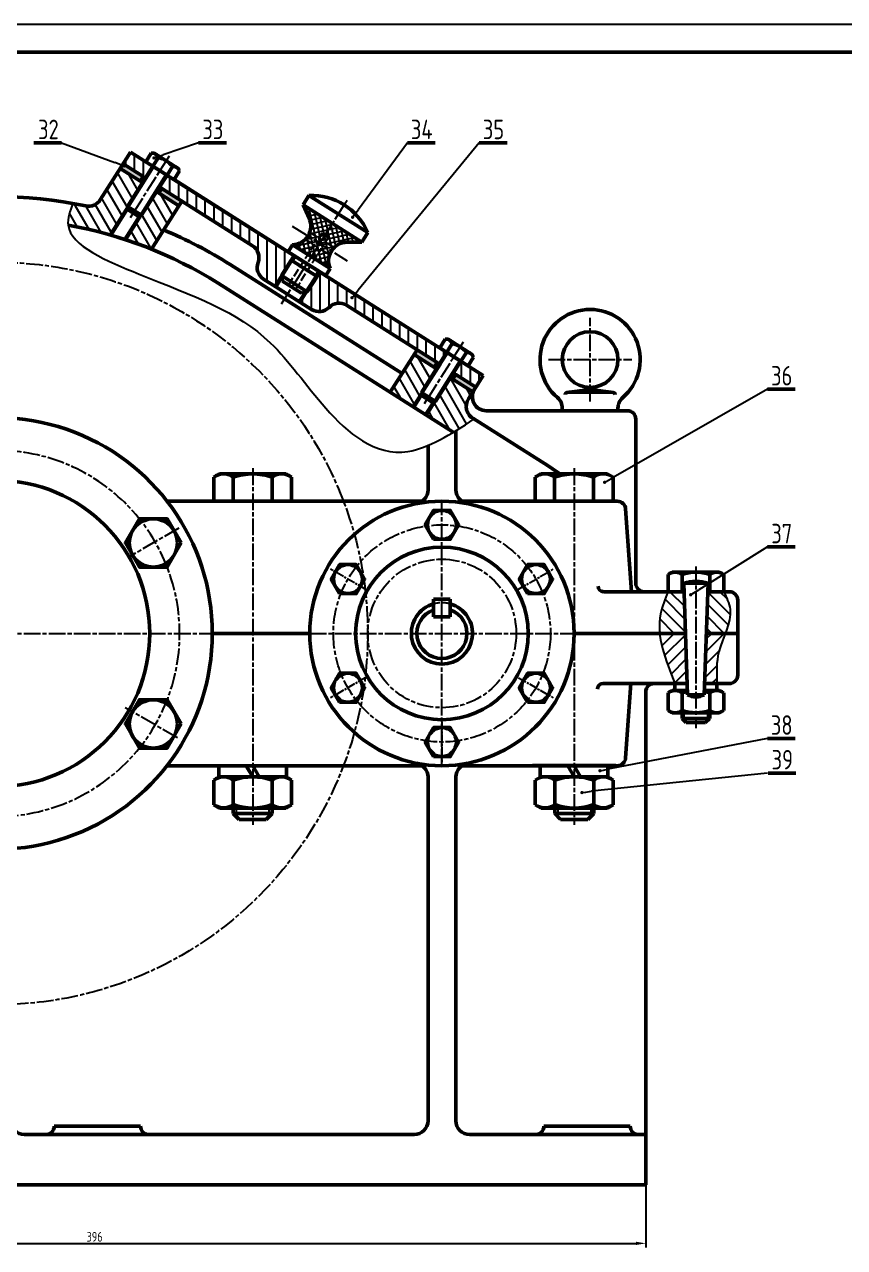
# Model space of a CAD drawing. Header units: millimetres. Extents: x -11122 to -2883, y -3177 to -1688.
# Drawn here: x -3772.3 to -3477.6, y -2774.9 to -2335.6 of the extents above; entities that cross this region are included whole.
import ezdxf

# ---------------------------------------------------------------- set-up
doc = ezdxf.new("R2010")
doc.units = ezdxf.units.MM
doc.header["$LTSCALE"] = 0.5
for name, pattern in [('AM_ISO02W050', [7.5, 6, -1.5]), ('AM_ISO08W050', [18, 12, -1.5, 3, -1.5]), ('AM_ISO08W050x2', [9, 6, -0.75, 1.5, -0.75])]:
    doc.linetypes.add(name, pattern=pattern)
for name, color, linetype, lineweight in [('AM_0', 7, 'Continuous', 50), ('AM_3', 6, 'AM_ISO02W050', 25), ('AM_4', 3, 'Continuous', 25), ('AM_5', 3, 'Continuous', 25), ('AM_7', 4, 'AM_ISO08W050', 25), ('manh', 3, 'Continuous', 25)]:
    doc.layers.add(name, color=color, linetype=linetype, lineweight=lineweight)
doc.styles.get("Standard").update_dxf_attribs({"font": 'tcvn+7284-2003i.ttf', "width": 0.8, "height": 3.5})
doc.styles.add('TCVN', font='tcvn+7284-2003i.ttf', dxfattribs={"width": 0.8, "height": 3.5})
doc.dimstyles.new('MyTemplate$0', dxfattribs={"dimtxt": 3.5, "dimasz": 3.5, "dimexe": 1.5, "dimexo": 0, "dimtad": 1, "dimtoh": 1, "dimdec": 0, "dimzin": 0, "dimtxsty": 'TCVN', "dimcen": 0, "dimclrd": 3, "dimclre": 3, "dimclrt": 1, "dimadec": 0, "dimazin": 0, "dimtfac": 1, "dimtdec": 0, "dimtofl": 0, "dimtmove": 0, "dimatfit": 3, "dimfxl": 1, "dimtfill": 1, "dimtolj": 1, "dimtzin": 0, "dimarcsym": 0})

# ---------------------------------------------------------------- blocks, each defined once
blk = doc.blocks.new('Vitnapcuatham')
at = {"layer": 'AM_0'}
for p, q in [((-7791.14, -2452.22), (-7793.11, -2455.34)), ((-7793.11, -2455.34), (-7788.04, -2458.55)), ((-7791.14, -2452.22), (-7790.11, -2452.27)), ((-7788.61, -2453.83), (-7790.58, -2456.94)), ((-7785.8, -2455), (-7790.11, -2452.27)), ((-7785.8, -2455), (-7781.48, -2457.73)), ((-7790.58, -2456.94), (-7799.72, -2471.39)), ((-7790.58, -2456.94), (-7785.51, -2460.15)), ((-7785.51, -2460.15), (-7790.58, -2456.94)), ((-7782.97, -2461.76), (-7788.04, -2458.55)), ((-7783.54, -2457.04), (-7785.51, -2460.15)), ((-7781, -2458.64), (-7782.97, -2461.76)), ((-7781, -2458.64), (-7781.48, -2457.73)), ((-7794.65, -2474.6), (-7785.51, -2460.15)), ((-7799.72, -2471.39), (-7799.44, -2472.63)), ((-7799.72, -2471.39), (-7794.65, -2474.6)), ((-7799.44, -2472.63), (-7795.9, -2474.88)), ((-7794.65, -2474.6), (-7795.9, -2474.88))]:
    blk.add_line(p, q, dxfattribs=at)
for centre, radius, start, end in [((-7790.84, -2454.61), 2.37, 19.1649, 87.6632), ((-7790.61, -2462.6), 9, 57.6632, 77.1344), ((-7790.61, -2462.6), 9, 38.1919, 57.6632), ((-7783.28, -2459.39), 2.37, 27.6632, 96.1614)]:
    blk.add_arc(centre, radius, start, end, dxfattribs=at)
at = {"layer": 'AM_4'}
for p, q in [((-7790.2, -2457.18), (-7799.58, -2472.01)), ((-7795.27, -2474.74), (-7785.89, -2459.91)), ((-7792.87, -2461.41), (-7799.58, -2472.01)), ((-7788.56, -2464.14), (-7795.27, -2474.74)), ((-7799.72, -2471.39), (-7802.88, -2476.38)), ((-7794.65, -2474.6), (-7797.81, -2479.59))]:
    blk.add_line(p, q, dxfattribs=at)
blk = doc.blocks.new('*D235')
at = {"color": 3, "lineweight": -2, "transparency": 16777216}
for p, q in [((-3945.09, -2749.97), (-3945.09, -2774.87)), ((-3549, -2752.31), (-3549, -2774.87)), ((-3941.59, -2773.37), (-3552.5, -2773.37))]:
    blk.add_line(p, q, dxfattribs=at)
at = {"color": 3, "transparency": 16777216}
for points in [[(-3941.59, -2772.79), (-3941.59, -2773.95), (-3945.09, -2773.37)], [(-3552.5, -2772.79), (-3552.5, -2773.95), (-3549, -2773.37)]]:
    blk.add_solid(points, dxfattribs=at)
at = {"color": 1, "transparency": 16777216, "insert": (-3747.04, -2771), "char_height": 3.5, "attachment_point": 5, "style": 'TCVN', "bg_fill": 3, "box_fill_scale": 1.1, "bg_fill_color": 256, "bg_fill_true_color": 13158600, "bg_fill_transparency": 0}
blk.add_mtext('\\A1;396', dxfattribs=at)

msp = doc.modelspace()

# ---------------------------------------------------------------- hatches: boundary and pattern name
at = {"layer": 'AM_0'}
h = msp.add_hatch(color=4, dxfattribs=at)
h.dxf.hatch_style = 1
h.paths.add_polyline_path([(-3736.8, -2385.63), (-3737.87, -2387.32), (-3730.69, -2391.86), (-3729.62, -2390.17)])
h.paths.add_polyline_path([(-3736.67, -2386.4, -1), (-3736.23, -2386.4, -1)], flags=16)
h = msp.add_hatch(color=4, dxfattribs=at)
h.dxf.hatch_style = 1
h.paths.add_polyline_path([(-3722.86, -2394.45), (-3723.93, -2396.14), (-3716.75, -2400.69), (-3715.68, -2399)])
h = msp.add_hatch(color=4, dxfattribs=at)
h.dxf.hatch_style = 1
h.paths.add_polyline_path([(-3631.19, -2452.49), (-3632.26, -2454.18), (-3625.08, -2458.73), (-3624.01, -2457.04)])
h = msp.add_hatch(color=4, dxfattribs=at)
h.dxf.hatch_style = 1
h.paths.add_polyline_path([(-3617.25, -2461.31), (-3618.32, -2463), (-3611.14, -2467.55), (-3610.07, -2465.86)])
at = {"layer": 'AM_4'}
h = msp.add_hatch(dxfattribs=at)
h.set_pattern_fill('ANSI31', color=256, angle=45)
h.set_pattern_definition([(90, (4271.5005, 0), (-3.175, 0), [])])
h.paths.add_polyline_path([(-3718.5, -2391.3), (-3721.03, -2389.69), (-3723.71, -2393.92), (-3723.37, -2394.13), (-3722.86, -2394.45), (-3690.33, -2415.05, -0.356394), (-3688.33, -2421.05, 0.356394), (-3686.33, -2427.05), (-3682.36, -2429.56), (-3675.41, -2418.58)])
h.paths.add_polyline_path([(-3726.1, -2386.48), (-3728.64, -2384.88), (-3734.13, -2381.4), (-3736.8, -2385.63), (-3729.62, -2390.17), (-3728.78, -2390.71)])
h.paths.add_polyline_path([(-3666.11, -2424.46), (-3667.14, -2426.09), (-3673.07, -2435.45), (-3669.09, -2437.96, 0.356394), (-3662.82, -2437.2, -0.356394), (-3656.54, -2436.44), (-3631.19, -2452.49), (-3624.01, -2457.04), (-3623.16, -2457.57), (-3620.49, -2453.35), (-3623.02, -2451.74)])
h.paths.add_polyline_path([(-3654.78, -2433.74, -1), (-3654.35, -2433.74, -1)], flags=16)
h.paths.add_polyline_path([(-3615.42, -2456.55), (-3618.09, -2460.78), (-3617.76, -2460.99), (-3617.25, -2461.31), (-3610.07, -2465.86), (-3607.39, -2461.64)])
h = msp.add_hatch(dxfattribs=at)
h.set_pattern_fill('ANSI37', color=256, scale=0.5, angle=-32.3368)
h.set_pattern_definition([(12.663152, (-9685.449, -3298.7007), (-0.3480098, 1.54888522), []), (102.663152, (-9685.449, -3298.7007), (-1.54888522, -0.3480098), [])])
h.paths.add_polyline_path([(-3656.34, -2413.81), (-3651.05, -2413.75), (-3672.17, -2400.38), (-3669.96, -2405.19, -0.539915), (-3675.92, -2414.71), (-3662.4, -2423.26, -0.539915)])
at = {"layer": 'AM_5'}
h = msp.add_hatch(color=256, dxfattribs=at)
edge = h.paths.add_edge_path(flags=0)
edge.add_arc((-3725.71, -2383.53), 0.625, 0, 360)
h = msp.add_hatch(color=256, dxfattribs=at)
edge = h.paths.add_edge_path(flags=0)
edge.add_arc((-3736.45, -2386.4), 0.625, 0, 360)
h = msp.add_hatch(color=256, dxfattribs=at)
edge = h.paths.add_edge_path(flags=0)
edge.add_arc((-3654.35, -2404.83), 0.625, 0, 360)
h = msp.add_hatch(color=256, dxfattribs=at)
edge = h.paths.add_edge_path(flags=0)
edge.add_arc((-3654.57, -2433.74), 0.625, 0, 360)
h = msp.add_hatch(color=256, dxfattribs=at)
edge = h.paths.add_edge_path(flags=0)
edge.add_arc((-3563.8, -2500.02), 0.625, 0, 360)
h = msp.add_hatch(color=256, dxfattribs=at)
edge = h.paths.add_edge_path(flags=0)
edge.add_arc((-3532.88, -2540.44), 0.625, 0, 360)
h = msp.add_hatch(color=256, dxfattribs=at)
edge = h.paths.add_edge_path(flags=0)
edge.add_arc((-3565.48, -2603.63), 0.625, 0, 360)
h = msp.add_hatch(color=256, dxfattribs=at)
edge = h.paths.add_edge_path(flags=0)
edge.add_arc((-3571.95, -2611.46), 0.625, 0, 360)
at = {"layer": 'AM_7'}
h = msp.add_hatch(dxfattribs=at)
h.set_pattern_fill('ANSI31', color=256, angle=75)
edge = h.paths.add_edge_path()
edge.add_line((-3729.85, -2392.4), (-3737.87, -2387.32))
edge.add_line((-3737.87, -2387.32), (-3744.99, -2398.56))
edge.add_arc((-3749.22, -2395.88), 5, 258.2213, 327.6632, ccw=False)
edge.add_arc((-3782.25, -2554.31), 156.83, 78.2213, 79.9317)
edge.add_spline(control_points=[(-3754.83, -2399.89), (-3755.86, -2402.57), (-3756.88, -2405.24), (-3756.56, -2407.71)], knot_values=[1.169111, 1.169111, 1.169111, 1.169111, 11.503437, 11.503437, 11.503437, 11.503437], degree=3, periodic=0)
edge.add_arc((-3782.25, -2554.31), 148.83, 74.1864, 80.0609, ccw=False)
edge.add_line((-3741.69, -2411.11), (-3729.85, -2392.4))
h.paths.add_polyline_path([(-3716.75, -2400.69), (-3724.78, -2395.61), (-3730.18, -2404.14), (-3735.74, -2412.93, -0.016334), (-3726.61, -2416.27)])
h.paths.add_polyline_path([(-3624.23, -2459.26), (-3632.26, -2454.18), (-3640.82, -2467.7), (-3632.79, -2472.78), (-3629.64, -2467.79)])
h = msp.add_hatch(dxfattribs=at)
h.set_pattern_fill('ANSI31', color=256, angle=90)
edge = h.paths.add_edge_path()
edge.add_line((-3535.3, -2539.31), (-3541, -2539.31))
edge.add_spline(control_points=[(-3541, -2539.31), (-3542.09, -2541.96), (-3544.11, -2546.9), (-3544.23, -2551.95), (-3544, -2554.31)], knot_values=[0, 0, 0, 0, 8.44134, 15.704348, 15.704348, 15.704348, 15.704348], degree=3, periodic=0)
edge.add_line((-3544, -2554.31), (-3534.77, -2554.31))
edge.add_line((-3534.77, -2554.31), (-3535.3, -2539.31))
h = msp.add_hatch(dxfattribs=at)
h.set_pattern_fill('ANSI31', color=256, angle=90)
edge = h.paths.add_edge_path()
edge.add_spline(control_points=[(-3520.44, -2554.31), (-3519.31, -2551.37), (-3517.65, -2546.33), (-3520, -2541.4), (-3521, -2539.31)], knot_values=[0, 0, 0, 0, 9.086771, 15.779452, 15.779452, 15.779452, 15.779452], degree=3, periodic=0)
edge.add_line((-3521, -2539.31), (-3526.71, -2539.31))
edge.add_line((-3526.71, -2539.31), (-3527.23, -2554.31))
edge.add_line((-3527.23, -2554.31), (-3520.44, -2554.31))
h = msp.add_hatch(dxfattribs=at)
h.set_pattern_fill('ANSI31', color=256)
h.set_pattern_definition([(45, (-3543.286, -2554.31), (-2.24506, 2.24506), [])])
edge = h.paths.add_edge_path()
edge.add_line((-3534.77, -2554.31), (-3544, -2554.31))
edge.add_spline(control_points=[(-3544, -2554.31), (-3543.41, -2560.23), (-3540.98, -2566.27), (-3538.55, -2572.31)], knot_values=[15.704348, 15.704348, 15.704348, 15.704348, 33.973081, 33.973081, 33.973081, 33.973081], degree=3, periodic=0)
edge.add_line((-3538.55, -2572.31), (-3534.14, -2572.31))
edge.add_line((-3534.14, -2572.31), (-3534.77, -2554.31))
h = msp.add_hatch(dxfattribs=at)
h.set_pattern_fill('ANSI31', color=256)
h.set_pattern_definition([(45, (-3525.3225, -2554.31), (-2.24506, 2.24506), [])])
edge = h.paths.add_edge_path()
edge.add_spline(control_points=[(-3523.43, -2572.31), (-3523.57, -2568.49), (-3523.8, -2562.41), (-3521.28, -2556.49), (-3520.44, -2554.31)], knot_values=[15.779452, 15.779452, 15.779452, 15.779452, 27.205418, 33.941173, 33.941173, 33.941173, 33.941173], degree=3, periodic=0)
edge.add_line((-3520.44, -2554.31), (-3527.23, -2554.31))
edge.add_line((-3527.23, -2554.31), (-3527.86, -2572.31))
edge.add_line((-3527.86, -2572.31), (-3523.43, -2572.31))

# ---------------------------------------------------------------- linework, layer by layer
for p, q in [((-3670.39, -2411.58), (-3670.17, -2411.24)), ((-3661.94, -2416.93), (-3661.72, -2416.59)), ((-3664, -2425.8), (-3662.4, -2423.26)), ((-3672.73, -2432.11), (-3679.49, -2427.83)), ((-3610.56, -2466.64), (-3610.07, -2465.86)), ((-3536.42, -2582.81), (-3525.48, -2582.81))]:
    msp.add_line(p, q)
at = {"lineweight": 50}
msp.add_line((-3677.52, -2417.24), (-3664, -2425.8), dxfattribs=at)
at = {"linetype": 'Continuous'}
msp.add_line((-3675.66, -2601.83), (-3675.69, -2601.81), dxfattribs=at)
for p in [(-3695.25, -2601.83), (-3579.77, -2601.81)]:
    msp.add_point(p)
at = {"layer": 'AM_0'}
for p, q in [((-2893.1, -2345.59), (-4052.1, -2345.59)), ((-3758.94, -2378.1), (-3768.94, -2378.1)), ((-3699.69, -2378.1), (-3709.69, -2378.1)), ((-3624.67, -2378.1), (-3634.67, -2378.1)), ((-3598.87, -2378.1), (-3608.87, -2378.1)), ((-3728.64, -2384.88), (-3649.55, -2434.95)), ((-3726.1, -2386.48), (-3721.03, -2389.69)), ((-3721.03, -2389.69), (-3726.1, -2386.48)), ((-3718.5, -2391.3), (-3649.55, -2434.95)), ((-3672.17, -2400.38), (-3670.03, -2397)), ((-3670.03, -2397), (-3648.91, -2410.37)), ((-3735.11, -2401.55), (-3741.24, -2411.24)), ((-3734.97, -2402.17), (-3735.25, -2400.93)), ((-3716.75, -2400.69), (-3715.68, -2399)), ((-3651.05, -2413.75), (-3672.17, -2400.38)), ((-3669.96, -2405.19), (-3672.17, -2400.38)), ((-3730.8, -2404.28), (-3736.19, -2412.79)), ((-3648.91, -2410.37), (-3651.05, -2413.75)), ((-3651.05, -2413.75), (-3656.34, -2413.81)), ((-3675.41, -2418.58), (-3676.44, -2420.2)), ((-3666.11, -2424.46), (-3667.14, -2426.09)), ((-3656.54, -2436.44), (-3624.01, -2457.04)), ((-3632.26, -2454.18), (-3631.19, -2452.49)), ((-3632.26, -2454.18), (-3624.23, -2459.26)), ((-3624.01, -2457.04), (-3625.08, -2458.73)), ((-3619.16, -2462.47), (-3611.14, -2467.55)), ((-3617.25, -2461.31), (-3618.32, -2463)), ((-3617.25, -2461.31), (-3610.07, -2465.86)), ((-3610.07, -2465.86), (-3607.39, -2461.64)), ((-3629.5, -2468.41), (-3632.41, -2473.02)), ((-3610.07, -2465.86), (-3611.14, -2467.55)), ((-3569.01, -2466.72), (-3577.29, -2467.8)), ((-3576.63, -2467.71), (-3561.4, -2467.71)), ((-3569.01, -2466.72), (-3560.73, -2467.8)), ((-3505.32, -2466.56), (-3495.32, -2466.56)), ((-3625.19, -2471.14), (-3628.1, -2475.75)), ((-3584.14, -2494.11), (-3611.19, -2476.98)), ((-3555.6, -2474.31), (-3606.33, -2474.31)), ((-3579.01, -2474.31), (-3579.01, -2473.39)), ((-3575.01, -2474.31), (-3579.01, -2474.31)), ((-3562.51, -2474.31), (-3575.51, -2474.31)), ((-3569.01, -2474.31), (-3575.01, -2474.31)), ((-3569.01, -2474.31), (-3563.01, -2474.31)), ((-3563.01, -2474.31), (-3559.01, -2474.31)), ((-3559.01, -2474.31), (-3559.01, -2473.39)), ((-3552.6, -2536.31), (-3552.6, -2477.31)), ((-3617.25, -2502.77), (-3617.25, -2481.5)), ((-3627.25, -2502.77), (-3627.25, -2486.79)), ((-3704.25, -2498.21), (-3702.17, -2497.01)), ((-3704.25, -2498.21), (-3704.25, -2506.81)), ((-3690.25, -2497.01), (-3702.17, -2497.01)), ((-3697.25, -2498.21), (-3697.25, -2506.81)), ((-3690.25, -2497.01), (-3678.33, -2497.01)), ((-3683.25, -2498.21), (-3683.25, -2506.81)), ((-3676.25, -2498.21), (-3678.33, -2497.01)), ((-3676.25, -2498.21), (-3676.25, -2506.81)), ((-3588.77, -2498.21), (-3586.69, -2497.01)), ((-3588.77, -2498.21), (-3588.77, -2506.81)), ((-3574.77, -2497.01), (-3586.69, -2497.01)), ((-3581.77, -2498.21), (-3581.77, -2506.81)), ((-3574.77, -2497.01), (-3562.85, -2497.01)), ((-3567.77, -2498.21), (-3567.77, -2506.81)), ((-3560.77, -2498.21), (-3562.85, -2497.01)), ((-3560.77, -2498.21), (-3560.77, -2506.81)), ((-3721.01, -2506.81), (-3629.3, -2506.81)), ((-3704.25, -2506.81), (-3690.25, -2506.81)), ((-3680.25, -2506.81), (-3700.25, -2506.81)), ((-3683.25, -2506.81), (-3697.25, -2506.81)), ((-3676.25, -2506.81), (-3690.25, -2506.81)), ((-3615.2, -2506.81), (-3559.25, -2506.81)), ((-3588.77, -2506.81), (-3574.77, -2506.81)), ((-3564.77, -2506.81), (-3584.77, -2506.81)), ((-3567.77, -2506.81), (-3581.77, -2506.81)), ((-3560.77, -2506.81), (-3574.77, -2506.81)), ((-3554.17, -2539.31), (-3556.26, -2509.6)), ((-3505.32, -2523.26), (-3495.32, -2523.26)), ((-3541, -2533.17), (-3539.52, -2532.31)), ((-3541, -2539.31), (-3541, -2533.17)), ((-3539.52, -2532.31), (-3522.49, -2532.31)), ((-3536, -2533.17), (-3536, -2539.31)), ((-3526, -2533.17), (-3526, -2539.31)), ((-3521, -2533.17), (-3522.49, -2532.31)), ((-3521, -2533.17), (-3521, -2539.31)), ((-3534, -2576.31), (-3535.4, -2536.31)), ((-3535.4, -2536.31), (-3526.6, -2536.31)), ((-3528, -2576.31), (-3526.6, -2536.31)), ((-3625.25, -2542.01), (-3619.25, -2542.01)), ((-3554.17, -2539.31), (-3564.17, -2539.31)), ((-3535.3, -2539.31), (-3554.17, -2539.31)), ((-3535.3, -2539.31), (-3541, -2539.31)), ((-3519, -2539.31), (-3526.71, -2539.31)), ((-3521, -2539.31), (-3526.71, -2539.31)), ((-3516, -2542.31), (-3516, -2569.31)), ((-3625.25, -2548.31), (-3619.25, -2548.31)), ((-3669.75, -2554.31), (-3704.75, -2554.31)), ((-3574.77, -2555.63), (-3574.77, -2552.99)), ((-3534.77, -2554.31), (-3574.77, -2554.31)), ((-3516, -2554.31), (-3527.23, -2554.31)), ((-3554.38, -2572.31), (-3564.38, -2572.31)), ((-3554.38, -2572.31), (-3556.26, -2599.02)), ((-3534.14, -2572.31), (-3554.38, -2572.31)), ((-3519, -2572.31), (-3527.86, -2572.31)), ((-3549, -2752.31), (-3549, -2575.31)), ((-3539.52, -2574.81), (-3541, -2575.67)), ((-3539.52, -2574.81), (-3541, -2575.67)), ((-3541, -2581.95), (-3541, -2575.67)), ((-3536, -2575.67), (-3536, -2581.95)), ((-3536, -2575.67), (-3536, -2581.95)), ((-3536, -2575.67), (-3536, -2581.95)), ((-3534, -2576.31), (-3528, -2576.31)), ((-3526, -2581.95), (-3526, -2575.67)), ((-3526, -2581.95), (-3526, -2575.67)), ((-3526, -2575.67), (-3526, -2581.95)), ((-3522.49, -2574.81), (-3521, -2575.67)), ((-3521, -2575.67), (-3521, -2581.95)), ((-3539.52, -2582.81), (-3541, -2581.95)), ((-3522.49, -2582.81), (-3539.52, -2582.81)), ((-3536, -2582.81), (-3536, -2584.81)), ((-3526, -2584.81), (-3526, -2582.81)), ((-3526, -2584.81), (-3526, -2582.81)), ((-3522.49, -2582.81), (-3521, -2581.95)), ((-3536, -2584.81), (-3536, -2584.81)), ((-3536, -2584.81), (-3534.5, -2586.31)), ((-3536, -2584.81), (-3526, -2584.81)), ((-3534.5, -2586.31), (-3527.5, -2586.31)), ((-3526, -2584.81), (-3527.5, -2586.31)), ((-3505.32, -2592.03), (-3495.32, -2592.03)), ((-3721.01, -2601.81), (-3629.3, -2601.81)), ((-3702.25, -2601.81), (-3672.25, -2601.81)), ((-3697.95, -2601.81), (-3697.95, -2601.83)), ((-3690.25, -2601.83), (-3690.25, -2601.81)), ((-3682.55, -2601.81), (-3682.55, -2601.83)), ((-3615.2, -2601.81), (-3559.25, -2601.81)), ((-3589.77, -2601.79), (-3559.77, -2601.79)), ((-3564.27, -2601.81), (-3585.27, -2601.81)), ((-3582.47, -2601.79), (-3582.47, -2601.81)), ((-3574.77, -2601.81), (-3574.77, -2601.79)), ((-3505.1, -2604.48), (-3495.1, -2604.48)), ((-3704.25, -2607.01), (-3702.17, -2605.81)), ((-3704.25, -2613.78), (-3704.25, -2607.01)), ((-3704.25, -2607.01), (-3704.25, -2615.81)), ((-3697.25, -2607.01), (-3697.25, -2615.81)), ((-3697.25, -2615.81), (-3697.25, -2607.01)), ((-3683.25, -2615.81), (-3683.25, -2607.01)), ((-3683.25, -2615.81), (-3683.25, -2607.01)), ((-3676.25, -2607.01), (-3678.33, -2605.81)), ((-3676.25, -2615.81), (-3676.25, -2607.01)), ((-3627.25, -2605.85), (-3627.25, -2729.31)), ((-3617.25, -2605.85), (-3617.25, -2729.31)), ((-3588.71, -2607.01), (-3586.63, -2605.81)), ((-3588.71, -2613.78), (-3588.71, -2607.01)), ((-3588.71, -2607.01), (-3588.71, -2615.81)), ((-3581.71, -2607.01), (-3581.71, -2615.81)), ((-3581.71, -2615.81), (-3581.71, -2607.01)), ((-3567.71, -2615.81), (-3567.71, -2607.01)), ((-3567.71, -2607.01), (-3567.71, -2615.81)), ((-3560.71, -2607.01), (-3562.79, -2605.81)), ((-3560.71, -2615.81), (-3560.71, -2607.01)), ((-3704.25, -2615.81), (-3702.17, -2617.01)), ((-3702.17, -2617.01), (-3678.33, -2617.01)), ((-3697.25, -2617.01), (-3697.25, -2619.01)), ((-3683.25, -2619.01), (-3683.25, -2617.01)), ((-3676.25, -2615.81), (-3678.33, -2617.01)), ((-3588.71, -2615.81), (-3586.63, -2617.01)), ((-3586.63, -2617.01), (-3562.79, -2617.01)), ((-3581.71, -2617.01), (-3581.71, -2619.01)), ((-3567.71, -2617.01), (-3567.71, -2619.01)), ((-3560.71, -2615.81), (-3562.79, -2617.01)), ((-3697.25, -2619.01), (-3695.15, -2621.11)), ((-3697.25, -2619.01), (-3683.25, -2619.01)), ((-3695.15, -2621.11), (-3685.35, -2621.11)), ((-3683.25, -2619.01), (-3685.35, -2621.11)), ((-3581.71, -2619.01), (-3579.61, -2621.11)), ((-3581.71, -2619.01), (-3567.71, -2619.01)), ((-3579.61, -2621.11), (-3569.81, -2621.11)), ((-3567.71, -2619.01), (-3569.81, -2621.11)), ((-3549, -2734.31), (-3612.25, -2734.31)), ((-3549, -2752.31), (-3943.09, -2752.31))]:
    msp.add_line(p, q, dxfattribs=at)
at = {"layer": 'AM_0', "lineweight": 50}
for p, q in [((-3734.13, -2381.4), (-3737.87, -2387.32)), ((-3607.39, -2461.64), (-3734.13, -2381.4)), ((-3726.67, -2381.77), (-3728.64, -2384.88)), ((-3726.67, -2381.77), (-3725.64, -2381.81)), ((-3724.13, -2383.37), (-3726.1, -2386.48)), ((-3721.32, -2384.54), (-3725.64, -2381.81)), ((-3721.32, -2384.54), (-3717.01, -2387.27)), ((-3744.99, -2398.56), (-3736.8, -2385.63)), ((-3737.87, -2387.32), (-3729.85, -2392.4)), ((-3736.8, -2385.63), (-3729.62, -2390.17)), ((-3726.1, -2386.48), (-3735.25, -2400.93)), ((-3719.06, -2386.58), (-3721.03, -2389.69)), ((-3716.53, -2388.18), (-3718.5, -2391.3)), ((-3716.53, -2388.18), (-3717.01, -2387.27)), ((-3729.62, -2390.17), (-3730.69, -2391.86)), ((-3730.18, -2404.14), (-3721.03, -2389.69)), ((-3729.62, -2390.17), (-3728.78, -2390.71)), ((-3728.78, -2390.71), (-3729.12, -2390.49)), ((-3723.71, -2393.92), (-3722.86, -2394.45)), ((-3723.37, -2394.13), (-3723.71, -2393.92)), ((-3724.78, -2395.61), (-3716.75, -2400.69)), ((-3722.86, -2394.45), (-3723.93, -2396.14)), ((-3722.86, -2394.45), (-3690.33, -2415.05)), ((-3735.25, -2400.93), (-3730.18, -2404.14)), ((-3734.97, -2402.17), (-3731.42, -2404.42)), ((-3715.68, -2399), (-3726.61, -2416.27)), ((-3690.33, -2415.05), (-3715.68, -2399)), ((-3730.18, -2404.14), (-3731.42, -2404.42)), ((-3677.52, -2417.24), (-3675.92, -2414.71)), ((-3675.92, -2414.71), (-3662.4, -2423.26)), ((-3679.95, -2425.76), (-3676.44, -2420.2)), ((-3676.44, -2420.2), (-3667.14, -2426.09)), ((-3676.01, -2420.47), (-3674.99, -2418.84)), ((-3636.54, -2460.94), (-3698.36, -2421.8)), ((-3667.57, -2425.82), (-3666.54, -2424.19)), ((-3664, -2425.8), (-3662.4, -2423.26)), ((-3618.16, -2482.04), (-3702.64, -2428.56)), ((-3681.94, -2429.83), (-3686.33, -2427.05)), ((-3681.94, -2429.83), (-3679.53, -2426.03)), ((-3679.49, -2427.83), (-3679.95, -2425.76)), ((-3679.95, -2425.76), (-3670.66, -2431.64)), ((-3679.49, -2427.83), (-3672.73, -2432.11)), ((-3670.66, -2431.64), (-3667.14, -2426.09)), ((-3681.94, -2429.83), (-3669.09, -2437.96)), ((-3673.49, -2435.18), (-3671.08, -2431.38)), ((-3670.66, -2431.64), (-3672.73, -2432.11)), ((-3656.54, -2436.44), (-3631.19, -2452.49)), ((-3631.19, -2452.49), (-3640.82, -2467.7)), ((-3624.01, -2457.04), (-3623.16, -2457.57)), ((-3623.16, -2457.57), (-3623.5, -2457.36)), ((-3618.09, -2460.78), (-3617.25, -2461.31)), ((-3607.39, -2461.64), (-3612.74, -2470.09)), ((-3625.25, -2548.31), (-3625.25, -2542.01)), ((-3619.25, -2548.31), (-3619.25, -2542.01)), ((-3538.55, -2574.81), (-3538.55, -2572.31)), ((-3523.45, -2574.81), (-3523.45, -2572.31)), ((-3539.52, -2574.81), (-3538.55, -2574.81)), ((-3534.05, -2574.81), (-3538.55, -2574.81)), ((-3523.45, -2574.81), (-3527.95, -2574.81)), ((-3522.49, -2574.81), (-3523.45, -2574.81)), ((-3702.4, -2605.81), (-3702.4, -2601.81)), ((-3690.25, -2605.81), (-3692.56, -2601.81)), ((-3690.25, -2601.81), (-3687.94, -2605.81)), ((-3678.1, -2605.81), (-3678.1, -2601.81)), ((-3586.92, -2605.81), (-3586.92, -2601.81)), ((-3574.77, -2605.81), (-3577.08, -2601.81)), ((-3574.77, -2601.81), (-3572.46, -2605.81)), ((-3562.62, -2605.81), (-3562.62, -2601.81)), ((-3702.17, -2605.81), (-3678.33, -2605.81)), ((-3562.62, -2605.81), (-3586.92, -2605.81)), ((-3730.54, -2731.31), (-3761.54, -2731.31)), ((-3554.61, -2731.31), (-3585.61, -2731.31)), ((-3632.25, -2734.31), (-3772.25, -2734.31))]:
    msp.add_line(p, q, dxfattribs=at)
at = {"layer": 'AM_0', "lineweight": 25}
for p, q in [((-3617.76, -2460.99), (-3618.09, -2460.78)), ((-3538.55, -2572.31), (-3534.14, -2572.31)), ((-3527.86, -2572.31), (-3523.45, -2572.31)), ((-3702.4, -2601.81), (-3678.1, -2601.81)), ((-3586.92, -2601.81), (-3562.62, -2601.81)), ((-3678.1, -2605.81), (-3702.4, -2605.81)), ((-3562.79, -2605.81), (-3586.63, -2605.81))]:
    msp.add_line(p, q, dxfattribs=at)
at = {"layer": 'AM_0'}
for points in [[(-3625.25, -2520.51), (-3619.25, -2520.51), (-3616.25, -2515.31), (-3619.25, -2510.11), (-3625.25, -2510.11), (-3628.25, -2515.31)], [(-3715.96, -2521.81), (-3720.96, -2513.15), (-3730.96, -2513.15), (-3735.96, -2521.81), (-3730.96, -2530.47), (-3720.96, -2530.47)], [(-3659.03, -2540.01), (-3653.03, -2540.01), (-3650.03, -2534.81), (-3653.03, -2529.61), (-3659.03, -2529.61), (-3662.03, -2534.81)], [(-3591.48, -2540.01), (-3585.48, -2540.01), (-3582.48, -2534.81), (-3585.48, -2529.61), (-3591.48, -2529.61), (-3594.48, -2534.81)], [(-3659.03, -2579.01), (-3653.03, -2579.01), (-3650.03, -2573.81), (-3653.03, -2568.61), (-3659.03, -2568.61), (-3662.03, -2573.81)], [(-3591.48, -2579.01), (-3585.48, -2579.01), (-3582.48, -2573.81), (-3585.48, -2568.61), (-3591.48, -2568.61), (-3594.48, -2573.81)], [(-3715.96, -2586.81), (-3720.96, -2578.15), (-3730.96, -2578.15), (-3735.96, -2586.81), (-3730.96, -2595.47), (-3720.96, -2595.47)], [(-3625.25, -2598.51), (-3619.25, -2598.51), (-3616.25, -2593.31), (-3619.25, -2588.11), (-3625.25, -2588.11), (-3628.25, -2593.31)]]:
    msp.add_lwpolyline(points, close=True, dxfattribs=at)
for centre, radius in [((-3569.01, -2455.96), 10), ((-3782.25, -2554.31), 55), ((-3622.25, -2554.31), 47.5), ((-3622.25, -2515.31), 5.2), ((-3725.96, -2521.81), 8.66), ((-3622.25, -2554.31), 31), ((-3656.03, -2534.81), 5.2), ((-3588.48, -2534.81), 5.2), ((-3656.03, -2573.81), 5.2), ((-3588.48, -2573.81), 5.2), ((-3725.96, -2586.81), 8.66), ((-3622.25, -2593.31), 5.2)]:
    msp.add_circle(centre, radius, dxfattribs=at)
at = {"layer": 'AM_0', "lineweight": 50}
for centre, radius, start, end in [((-3726.37, -2384.15), 2.37, 19.1649, 87.6632), ((-3726.14, -2392.14), 9, 57.6632, 77.1344), ((-3726.14, -2392.14), 9, 38.1919, 57.6632), ((-3718.81, -2388.93), 2.37, 27.6632, 96.1614), ((-3782.25, -2554.31), 156.83, 78.2213, 173.5338), ((-3749.22, -2395.88), 5, 258.2213, 327.6632), ((-3782.25, -2554.31), 148.83, 57.6632, 80.0609), ((-3782.25, -2554.31), 156.83, 57.6632, 67.513), ((-3693.01, -2419.27), 5, 339.2001, 57.6632), ((-3683.66, -2422.82), 5, 159.2001, 237.6632), ((-3666.42, -2433.74), 5, 237.6632, 316.1262), ((-3659.21, -2440.67), 5, 57.6632, 136.1262), ((-3622.25, -2554.31), 11, 105.8266, 74.1734), ((-3622.25, -2554.31), 9, 109.4712, 70.5288), ((-3574.71, -2626.81), 21, 70.5288, 109.4712)]:
    msp.add_arc(centre, radius, start, end, dxfattribs=at)
at = {"layer": 'AM_0'}
for centre, radius, start, end in [((-3669.16, -2418.98), 22, 23.0396, 92.2867), ((-3676.06, -2407.99), 6.71, 271.2463, 24.7074), ((-3656.27, -2420.52), 6.71, 90.6189, 204.08), ((-3569.01, -2455.96), 18, 310.7057, 229.2943), ((-3606.33, -2469.31), 5, 147.6632, 270), ((-3577.29, -2468.52), 0.72, 90, 180), ((-3560.73, -2468.52), 0.72, 0, 90), ((-3608.52, -2472.76), 5, 147.6632, 237.6632), ((-3584.01, -2473.39), 5, 0, 49.2943), ((-3554.01, -2473.39), 5, 130.7057, 180), ((-3782.25, -2554.31), 77.5, 217.7997, 142.2003), ((-3555.6, -2477.31), 3, 0, 90), ((-3622.25, -2554.31), 71.25, 53.5341, 57.6632), ((-3700.69, -2502.54), 5.53, 51.5018, 120), ((-3690.25, -2518.01), 21, 90, 109.4712), ((-3690.25, -2518.01), 21, 70.5288, 90), ((-3679.81, -2502.54), 5.53, 60, 128.4982), ((-3585.21, -2502.54), 5.53, 51.5018, 120), ((-3574.77, -2518.01), 21, 90, 109.4712), ((-3574.77, -2518.01), 21, 70.5288, 90), ((-3564.33, -2502.54), 5.53, 60, 128.4982), ((-3632.25, -2502.77), 5, 280.9806, 0), ((-3612.25, -2502.77), 5, 180, 259.0194), ((-3559.25, -2509.81), 3, 4.0276, 90), ((-3538.46, -2536.26), 3.95, 51.5018, 120), ((-3531, -2547.31), 15, 70.5288, 109.4712), ((-3523.55, -2536.26), 3.95, 60, 128.4982), ((-3564.17, -2537.31), 2, 180, 270), ((-3549.6, -2536.31), 3, 180, 270), ((-3531, -2548.67), 13.12, 70.4009, 109.5942), ((-3519, -2542.31), 3, 0, 90), ((-3622.25, -2554.31), 9, 109.4712, 70.5288), ((-3519, -2569.31), 3, 270, 0), ((-3564.38, -2574.31), 2, 90, 180), ((-3546, -2575.31), 3, 90, 180), ((-3538.46, -2578.76), 3.95, 51.5018, 120), ((-3531, -2589.81), 15, 101.6992, 109.4712), ((-3531, -2571.09), 6.02, 240.1372, 299.8628), ((-3531, -2589.81), 15, 70.5288, 78.3008), ((-3523.55, -2578.76), 3.95, 60, 128.4982), ((-3538.46, -2578.86), 3.95, 240, 308.4982), ((-3531, -2567.81), 15, 250.5288, 289.4712), ((-3523.55, -2578.86), 3.95, 231.5018, 300), ((-3559.25, -2598.81), 3, 270, 355.9724), ((-3632.25, -2605.85), 5, 0, 79.0194), ((-3612.25, -2605.85), 5, 100.9806, 180), ((-3700.69, -2611.34), 5.53, 51.5018, 120), ((-3690.25, -2626.81), 21, 70.5288, 109.4712), ((-3679.81, -2611.34), 5.53, 60, 128.4982), ((-3585.14, -2611.34), 5.53, 51.5018, 120), ((-3564.27, -2611.34), 5.53, 60, 128.4982), ((-3700.69, -2611.49), 5.53, 240, 308.4982), ((-3690.25, -2596.01), 21, 250.5288, 289.4712), ((-3679.81, -2611.49), 5.53, 231.5018, 300), ((-3585.14, -2611.49), 5.53, 240, 308.4982), ((-3574.71, -2596.01), 21, 250.5288, 289.4712), ((-3564.27, -2611.49), 5.53, 231.5018, 300), ((-3772.25, -2729.31), 5, 180, 270), ((-3764.54, -2731.31), 3, 270, 0), ((-3727.54, -2731.31), 3, 180, 270), ((-3632.25, -2729.31), 5, 270, 0), ((-3612.25, -2729.31), 5, 180, 270), ((-3588.61, -2731.31), 3, 270, 0), ((-3551.61, -2731.31), 3, 180, 270), ((-3549, -2748.64), 0.001, 270, 0)]:
    msp.add_arc(centre, radius, start, end, dxfattribs=at)
at = {"layer": 'AM_3'}
for p, q in [((-3669.84, -2410.15), (-3666.63, -2412.19)), ((-3666.63, -2412.19), (-3665.66, -2410.65)), ((-3665.66, -2410.65), (-3663.85, -2410.6)), ((-3663.12, -2412.26), (-3665.66, -2410.65)), ((-3663.85, -2410.6), (-3663.12, -2412.26)), ((-3677.38, -2429.17), (-3668.23, -2414.72)), ((-3671.45, -2412.69), (-3668.23, -2414.72)), ((-3664.1, -2413.79), (-3668.23, -2414.72)), ((-3666.63, -2412.19), (-3665.63, -2416.37)), ((-3664.1, -2413.79), (-3663.12, -2412.26)), ((-3664.1, -2413.79), (-3660.88, -2415.83)), ((-3674.84, -2430.77), (-3665.66, -2416.26)), ((-3665.63, -2416.37), (-3662.49, -2418.36))]:
    msp.add_line(p, q, dxfattribs=at)
at = {"layer": 'AM_3', "lineweight": 25}
msp.add_arc((-3622.25, -2554.31), 11, 74.1734, 105.8266, dxfattribs=at)
at = {"layer": 'AM_4'}
for p, q in [((-2883.1, -2335.59), (-4072.1, -2335.59)), ((-3725.72, -2386.72), (-3735.11, -2401.55)), ((-3730.8, -2404.28), (-3721.41, -2389.45)), ((-3728.78, -2390.71), (-3741.69, -2411.11)), ((-3723.71, -2393.92), (-3735.74, -2412.93)), ((-3728.4, -2390.95), (-3735.11, -2401.55)), ((-3679.8, -2426.45), (-3674.99, -2418.84)), ((-3671.35, -2431.8), (-3666.54, -2424.19)), ((-3535.25, -2585.56), (-3535.25, -2582.81)), ((-3526.75, -2585.56), (-3526.75, -2582.81)), ((-3696.2, -2601.81), (-3696.2, -2601.83)), ((-3684.3, -2601.83), (-3684.3, -2601.81)), ((-3580.72, -2601.79), (-3580.72, -2601.81)), ((-3696.2, -2617.01), (-3696.2, -2620.06)), ((-3684.3, -2620.06), (-3684.3, -2617.01)), ((-3580.66, -2617.01), (-3580.66, -2620.06)), ((-3568.76, -2617.01), (-3568.76, -2620.06))]:
    msp.add_line(p, q, dxfattribs=at)
msp.add_open_spline([(-3754.83, -2399.89), (-3755.86, -2402.57), (-3759.95, -2413.26), (-3720.19, -2430.09), (-3686.96, -2441.61), (-3665.03, -2474.48), (-3640.51, -2495.94), (-3619.02, -2482.84), (-3610.72, -2477.28)], degree=3, knots=[1.169111, 1.169111, 1.169111, 1.169111, 11.503437, 42.44825, 95.670278, 126.424112, 159.768306, 180.216983, 180.216983, 180.216983, 180.216983], dxfattribs=at)
at = {"layer": 'AM_4', "lineweight": 25}
for points in [[(-3541, -2539.31), (-3543.71, -2547.31), (-3538.55, -2572.31)], [(-3521, -2539.31), (-3518.73, -2545.61), (-3522.77, -2560.9), (-3523.43, -2572.31)]]:
    msp.add_spline(points, degree=3, dxfattribs=at)
at = {"layer": 'AM_5'}
for p, q in [((-3758.94, -2378.1), (-3739.73, -2385.19)), ((-3709.69, -2378.1), (-3722.4, -2382.41)), ((-3608.87, -2378.1), (-3652.34, -2431.04)), ((-3634.67, -2378.1), (-3652.27, -2402.01)), ((-3737.04, -2386.19), (-3739.73, -2385.19)), ((-3725.12, -2383.33), (-3722.4, -2382.41)), ((-3653.98, -2404.33), (-3652.27, -2402.01)), ((-3654.17, -2433.26), (-3652.34, -2431.04)), ((-3505.32, -2466.56), (-3560.76, -2498.28)), ((-3563.26, -2499.71), (-3560.76, -2498.28)), ((-3505.32, -2523.26), (-3529.91, -2538.59)), ((-3532.35, -2540.11), (-3529.91, -2538.59)), ((-3505.32, -2592.03), (-3562.04, -2602.96)), ((-3505.32, -2604.5), (-3568.48, -2610.99)), ((-3564.86, -2603.51), (-3562.04, -2602.96)), ((-3571.33, -2611.38), (-3568.48, -2610.99))]:
    msp.add_line(p, q, dxfattribs=at)
at = {"layer": 'AM_7'}
for p, q in [((-3720.25, -2382.85), (-3734.27, -2404.99)), ((-3679.85, -2435.88), (-3656.32, -2398.71)), ((-3676.06, -2407.99), (-3656.27, -2420.52)), ((-3569.01, -2470.95), (-3569.01, -2440.97)), ((-3614.64, -2449.71), (-3628.65, -2471.85)), ((-3583.99, -2455.96), (-3554.02, -2455.96)), ((-3690.25, -2495.01), (-3690.25, -2623.11)), ((-3574.77, -2495.01), (-3574.7, -2623.11)), ((-3622.25, -2601.81), (-3622.25, -2506.81)), ((-3716.73, -2516.48), (-3735.19, -2527.14)), ((-3531, -2530.31), (-3531, -2588.31)), ((-3844.53, -2554.31), (-3704.75, -2554.31)), ((-3669.75, -2554.31), (-3574.77, -2554.31)), ((-3574.77, -2552.99), (-3574.77, -2555.63)), ((-3717.3, -2591.81), (-3736.07, -2580.98)), ((-3690.25, -2617.01), (-3690.25, -2617.07))]:
    msp.add_line(p, q, dxfattribs=at)
at = {"layer": 'AM_7', "linetype": 'Continuous'}
for p, q in [((-3613.51, -2472.47), (-3619.23, -2462.57)), ((-3616.06, -2480.76), (-3623.06, -2468.63)), ((-3613.38, -2479.04), (-3621.14, -2465.6)), ((-3611.95, -2468.83), (-3613.57, -2466.01)), ((-3619.45, -2481.22), (-3624.98, -2471.65)), ((-3625.23, -2477.56), (-3626.9, -2474.68)), ((-3610.73, -2477.29), (-3610.74, -2477.27))]:
    msp.add_line(p, q, dxfattribs=at)
at = {"layer": 'AM_7', "linetype": 'AM_ISO08W050x2'}
for p, q in [((-3649.79, -2538.41), (-3662.26, -2531.21)), ((-3594.71, -2538.41), (-3582.24, -2531.21)), ((-3649.79, -2570.21), (-3662.26, -2577.41)), ((-3594.71, -2570.21), (-3582.24, -2577.41)), ((-3622.25, -2586.11), (-3622.25, -2600.51))]:
    msp.add_line(p, q, dxfattribs=at)
at = {"layer": 'AM_7'}
for centre, radius in [((-3782.25, -2554.31), 133.33), ((-3622.25, -2554.31), 39), ((-3622.25, -2554.31), 26.67)]:
    msp.add_circle(centre, radius, dxfattribs=at)
msp.add_arc((-3782.25, -2554.31), 65.76, 193.2655, 171.1504, dxfattribs=at)
at = {"layer": 'manh', "lineweight": 25}
for p, q in [((-3682.36, -2429.56), (-3675.41, -2418.58)), ((-3673.07, -2435.45), (-3666.11, -2424.46))]:
    msp.add_line(p, q, dxfattribs=at)

# ---------------------------------------------------------------- block references
at = {"layer": 'AM_0'}
msp.add_blockref('Vitnapcuatham', (4170.09, 3.6), dxfattribs=at)

# ---------------------------------------------------------------- texts
at = {"layer": 'AM_5', "color": 1, "char_height": 7, "attachment_point": 8}
for s, insert in [('32', (-3763.64, -2376.79)), ('33', (-3704.55, -2376.79)), ('34', (-3629.52, -2376.79)), ('35', (-3603.73, -2376.79)), ('36', (-3500.17, -2465.25)), ('37', (-3500.17, -2521.95)), ('38', (-3500.17, -2590.72)), ('39', (-3499.95, -2603.16))]:
    msp.add_mtext(s, dxfattribs=dict(at, insert=insert))

# ---------------------------------------------------------------- next in the draw order: dimensions: what is measured, and where the dimension line sits
dim = msp.add_linear_dim(base=(-3549, -2773.37), p1=(-3945.09, -2749.97), p2=(-3549, -2752.31), dimstyle='MyTemplate$0', override={"dimtol": 0, "dimlim": 0, "dimtp": 0.1, "dimtm": 0.1, "dimtfac": 0.71, "dimtdec": 4, "dimtolj": 1, "dimtzin": 7})
dim.commit()
dim.dimension.update_dxf_attribs({"geometry": '*D235', "text_midpoint": (-3747.04, -2771)})

doc.saveas('drawing.dxf')
